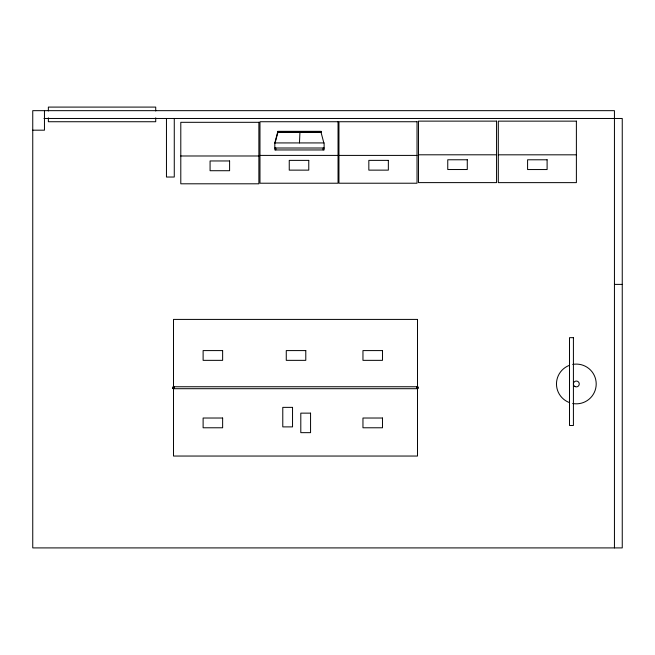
<?xml version="1.0" encoding="UTF-8"?>
<svg xmlns="http://www.w3.org/2000/svg" width="655" height="655" viewBox="0 0 655 655"><rect width="100%" height="100%" fill="white"/><g stroke="black" fill="none" stroke-linecap="round" stroke-linejoin="round"><path stroke-width="0.98" d="M299.474 142.929L299.957 131.835M274.789 142.929L324.119 142.929L324.127 149.954L274.83 149.954L274.813 142.929L277.745 131.835L321.22 131.835M275.1 142.929L278.031 131.835M43.991 118.473L622.25 118.473L622.25 547.908L32.75 547.908L32.75 110.662L614.439 110.662L614.439 547.908M32.75 130.181L44.458 130.181L44.458 110.662M277.761 131.336L321.187 131.336M277.761 132.31L321.187 132.31M274.83 148.005L324.11 148.005M418.479 154.801L496.555 154.801M498.308 154.817L576.384 154.817M259.969 155.407L338.046 155.407M338.946 155.407L417.03 155.407M180.796 155.988L258.872 155.988M614.439 284.393L622.25 284.393M173.493 386.753L417.489 386.753M173.493 388.702L417.489 388.702M320.917 131.835L323.84 142.929M323.152 148.005L323.152 149.954M275.788 148.005L275.788 149.954M174.271 118.473L174.271 177.03L166.46 177.03L166.46 118.473M155.726 110.998L155.726 107.093L48.364 107.093L48.364 110.998M155.726 117.826L155.726 121.732L48.364 121.732L48.364 117.826M572.724 364.426A19.871 19.871 0 0 1 596.206 383.961A19.871 19.871 0 0 1 572.724 403.496M569.023 402.432A19.871 19.871 0 0 1 569.023 365.49M496.555 121.126L418.479 121.126L418.479 182.614L496.555 182.614L496.555 121.126M576.384 121.142L498.308 121.142L498.308 182.63L576.384 182.63L576.384 121.142M338.046 121.732L259.969 121.732L259.969 183.22L338.046 183.22L338.046 121.732M417.03 121.732L338.946 121.732L338.946 183.22L417.03 183.22L417.03 121.732M258.872 122.313L180.796 122.313L180.796 183.801L258.872 183.801L258.872 122.313M467.277 159.771L447.758 159.771L447.758 169.53L467.277 169.53L467.277 159.771M547.105 159.787L527.586 159.787L527.586 169.547L547.105 169.547L547.105 159.787M308.767 160.377L289.248 160.377L289.248 170.136L308.767 170.136L308.767 160.377M388.349 160.369L368.831 160.369L368.831 170.136L388.349 170.136L388.349 160.369M229.594 160.958L210.075 160.958L210.075 170.718L229.594 170.718L229.594 160.958M417.489 319.411L173.493 319.411L173.493 456.044L417.489 456.044L417.489 319.411M573.412 337.661L569.506 337.661L569.506 425.496L573.412 425.496L573.412 337.661M222.635 350.589L203.115 350.589L203.115 360.348L222.635 360.348L222.635 350.589M305.787 350.589L286.268 350.589L286.268 360.348L305.787 360.348L305.787 350.589M382.479 350.589L362.96 350.589L362.96 360.348L382.479 360.348L382.479 350.589M292.539 407.369L282.78 407.369L282.78 426.888L292.539 426.888L292.539 407.369M310.56 413.141L300.801 413.141L300.801 432.66L310.56 432.66L310.56 413.141M222.635 418.021L203.115 418.021L203.115 427.781L222.635 427.781L222.635 418.021M382.479 418.021L362.96 418.021L362.96 427.781L382.479 427.781L382.479 418.021M574.869 386.499A2.931 2.931 0 0 0 579.266 383.961A2.931 2.931 0 0 0 574.869 381.423A2.931 2.931 0 0 0 574.869 386.499M172.945 388.538A0.974 0.974 0 0 0 174.467 387.793A0.974 0.974 0 0 0 173.067 386.851A0.974 0.974 0 0 0 172.945 388.538M416.94 388.538A0.974 0.974 0 0 0 418.463 387.793A0.974 0.974 0 0 0 417.063 386.851A0.974 0.974 0 0 0 416.94 388.538"/></g></svg>
